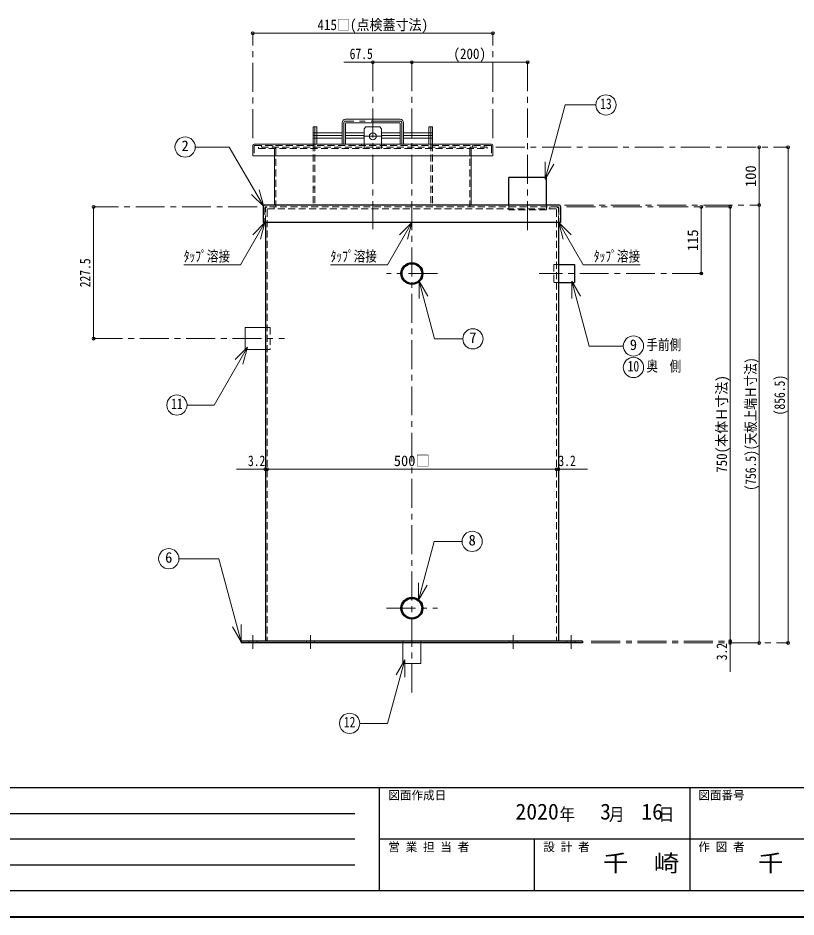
# Model space of a CAD drawing. Units: millimetres at full size, sheet at 1:10. Extents: x -2123 to 1927, y -1358 to 1452.
# Drawn here: x -778 to 566, y -1358 to 195 of the extents above; entities that cross this region are included whole.
import ezdxf
from ezdxf.enums import TextEntityAlignment as Align

# ---------------------------------------------------------------- set-up
doc = ezdxf.new("R2010")
doc.units = ezdxf.units.MM
doc.header["$LTSCALE"] = 10
doc.header["$PDMODE"] = 32
doc.header["$PDSIZE"] = 5
doc.linetypes.add('CHAIN1', pattern=[8, 5, -1, 1, -1])
doc.linetypes.add('DASHED1', pattern=[1.8, 1.2, -0.6])
doc.layers.add('0-0', color=7, linetype='Continuous', lineweight=18)
doc.styles.add('ＭＳ ゴシック', font='')
doc.styles.get('ＭＳ ゴシック').set_extended_font_data('MS Gothic')

msp = doc.modelspace()

# ---------------------------------------------------------------- linework, layer by layer
at = {"layer": '0-0', "color": 4, "lineweight": 9}
for p, q in [((-372.8, 168.71), (42.2, 168.71)), ((-97.8, 118.71), (-215.3, 118.71)), ((102.2, 118.71), (-97.8, 118.71)), ((-268.5, 7.21), (-268.5, -22.79)), ((-265.3, 7.21), (-268.5, 7.21)), ((-65.3, 7.21), (-62.1, 7.21)), ((-62.1, 7.21), (-62.1, -22.79)), ((-262.1, -3.29), (-218.3, -3.29)), ((-262.1, -12.29), (-218.3, -12.29)), ((-212.3, -3.29), (-180.3, -3.29)), ((-212.3, -12.29), (-180.3, -12.29)), ((-150.3, -3.29), (-118.3, -3.29)), ((-150.3, -12.29), (-118.3, -12.29)), ((-68.5, -3.29), (-112.3, -3.29)), ((-68.5, -12.29), (-112.3, -12.29)), ((502.2, -128.09), (502.2, -28.09)), ((552.2, -884.49), (552.2, -28.09)), ((-335.1, -128.09), (-335.1, -42.79)), ((4.5, -128.09), (4.5, -42.79)), ((-647.8, -131.29), (-647.8, -358.79)), ((402.2, -131.29), (402.2, -246.29)), ((452.2, -881.29), (452.2, -131.29)), ((502.2, -884.49), (502.2, -128.09)), ((-401, -584.49), (-347.8, -584.49)), ((-347.8, -584.49), (152.2, -584.49)), ((205.4, -584.49), (152.2, -584.49)), ((452.2, -934.49), (452.2, -881.29))]:
    msp.add_line(p, q, dxfattribs=at)
at = {"layer": '0-0', "color": 4, "linetype": 'CHAIN1', "lineweight": 9}
for p, q in [((-372.8, -12.39), (-372.8, 168.71)), ((42.2, -12.39), (42.2, 168.71)), ((-165.3, 118.71), (-165.3, -169.49)), ((-97.8, 118.71), (-97.8, -970.29)), ((102.2, -171.29), (102.2, 118.71)), ((-118.3, 17.21), (-212.3, 17.21)), ((-215.3, 14.21), (-215.3, -22.79)), ((-115.3, 14.21), (-115.3, -22.79)), ((-268.5, -7.79), (-218.3, -7.79)), ((-212.3, -7.79), (-180.3, -7.79)), ((-181.3, -9.09), (-149.3, -9.09)), ((-150.3, -7.79), (-118.3, -7.79)), ((-62.1, -7.79), (-112.3, -7.79)), ((47.2, -28.09), (552.2, -28.09)), ((-365, -131.29), (-647.8, -131.29)), ((166, -128.09), (502.2, -128.09)), ((169.4, -131.29), (452.2, -131.29)), ((-53.8, -246.29), (-141.8, -246.29)), ((402.2, -246.29), (122.2, -246.29)), ((-647.8, -358.79), (-317.8, -358.79)), ((-141.8, -824.49), (-53.8, -824.49)), ((-372.8, -871.29), (-372.8, -894.49)), ((-272.8, -871.29), (-272.8, -894.49)), ((77.2, -871.29), (77.2, -894.49)), ((177.2, -871.29), (177.2, -894.49)), ((212.2, -881.29), (452.2, -881.29)), ((212.2, -884.49), (552.2, -884.49))]:
    msp.add_line(p, q, dxfattribs=at)
at = {"layer": '0-0'}
for p, q in [((132.62, -83.43), (167, 44.88)), ((220.03, 44.88), (167, 44.88)), ((-118.3, 20.21), (-212.3, 20.21)), ((-265.3, 7.21), (-265.3, -22.79)), ((-265.3, 7.21), (-262.1, 7.21)), ((-262.1, -22.79), (-262.1, 7.21)), ((-218.3, 14.21), (-218.3, -22.79)), ((-212.3, 12.71), (-212.3, -22.79)), ((-119.8, 14.21), (-210.8, 14.21)), ((-180.3, 3.91), (-177.3, 6.91)), ((-180.3, 3.91), (-180.3, -22.79)), ((-153.3, 6.91), (-177.3, 6.91)), ((-153.3, 6.91), (-150.3, 3.91)), ((-150.3, 3.91), (-150.3, -22.79)), ((-118.3, 12.71), (-118.3, -22.79)), ((-112.3, 14.21), (-112.3, -22.79)), ((-68.5, -22.79), (-68.5, 7.21)), ((-65.3, 7.21), (-68.5, 7.21)), ((-65.3, 7.21), (-65.3, -22.79)), ((-413.36, -27.72), (-472.12, -27.72)), ((-353.88, -130.74), (-413.36, -27.72)), ((-372.8, -25.09), (-372.8, -42.79)), ((-370.5, -22.79), (39.9, -22.79)), ((42.2, -25.09), (42.2, -42.79)), ((42.2, -42.79), (-372.8, -42.79)), ((132.62, -83.43), (132.62, -53.43)), ((132.62, -83.43), (147.62, -57.45)), ((-353.88, -130.74), (-361.65, -101.76)), ((-353.88, -130.74), (-375.1, -109.52)), ((-351.6, -158.09), (-372.81, -179.3)), ((-351.6, -158.09), (-359.37, -187.06)), ((-97.8, -158.09), (-119.01, -179.3)), ((-97.8, -158.09), (-105.57, -187.06)), ((156, -158.09), (163.76, -187.06)), ((156, -158.09), (177.21, -179.3)), ((-85.13, -259.58), (-85.13, -289.58)), ((-85.13, -259.58), (-70.13, -285.56)), ((178.58, -259.55), (193.58, -285.53)), ((178.58, -259.55), (178.58, -289.55)), ((178.58, -259.55), (208.58, -371.52)), ((-385.8, -339.79), (-385.8, -377.79)), ((-351, -339.79), (-385.8, -339.79)), ((267.48, -371.52), (208.58, -371.52)), ((-382.03, -373.73), (-403.24, -394.94)), ((-382.03, -373.73), (-389.79, -402.71)), ((-351, -377.79), (-385.8, -377.79)), ((-86.39, -810.44), (-59.24, -709.08)), ((-11.08, -709.08), (-59.24, -709.08)), ((-86.39, -810.44), (-86.39, -780.44)), ((-86.39, -810.44), (-71.39, -784.46)), ((-392.61, -882.6), (-392.61, -852.6)), ((-392.61, -882.6), (-407.61, -856.62)), ((-113.3, -884.49), (-113.3, -920.29)), ((-82.3, -884.49), (-82.3, -920.29)), ((-110.24, -913.66), (-125.24, -939.64)), ((-110.24, -913.66), (-110.24, -943.66)), ((-82.3, -920.29), (-113.3, -920.29))]:
    msp.add_line(p, q, dxfattribs=at)
at = {"layer": '0-0', "color": 4, "linetype": 'DASHED1', "lineweight": 9}
for p, q in [((-268.5, -3.29), (-262.1, -3.29)), ((-268.5, -12.29), (-262.1, -12.29)), ((-62.1, -3.29), (-68.5, -3.29)), ((-62.1, -12.29), (-68.5, -12.29)), ((-370.5, -26.24), (-370.5, -42.79)), ((-369.35, -25.09), (38.75, -25.09)), ((-362.8, -28.09), (-362.8, -30.39)), ((32.2, -28.09), (-362.8, -28.09)), ((-362.8, -30.39), (32.2, -30.39)), ((-357.8, -25.09), (-357.8, -28.09)), ((-337.8, -25.09), (-337.8, -28.09)), ((-332.8, -30.39), (-332.8, -131.29)), ((-268.5, -22.79), (-268.5, -128.09)), ((-265.3, -22.79), (-265.3, -128.09)), ((-185.05, -22.79), (-185.05, -25.09)), ((-180.3, -30.39), (-180.3, -22.79)), ((-150.3, -30.39), (-150.3, -22.79)), ((-145.55, -22.79), (-145.55, -25.09)), ((-65.3, -22.79), (-65.3, -128.09)), ((-62.1, -22.79), (-62.1, -128.09)), ((2.2, -30.39), (2.2, -131.29)), ((7.2, -25.09), (7.2, -28.09)), ((27.2, -25.09), (27.2, -28.09)), ((32.2, -28.09), (32.2, -30.39)), ((39.9, -26.24), (39.9, -42.79)), ((-335.1, -31.54), (-335.1, -42.79)), ((4.5, -31.54), (4.5, -42.79)), ((-265.3, -98.09), (-268.5, -98.09)), ((-65.3, -98.09), (-62.1, -98.09)), ((-351, -339.79), (-342.8, -339.79)), ((-342.8, -339.79), (-342.8, -377.79)), ((-351, -377.79), (-342.8, -377.79)), ((-379.8, -881.29), (-379.8, -884.49)), ((-365.8, -881.29), (-365.8, -884.49)), ((-113.3, -881.29), (-113.3, -884.49)), ((-82.3, -881.29), (-82.3, -884.49)), ((170.2, -881.29), (170.2, -884.49)), ((184.2, -881.29), (184.2, -884.49))]:
    msp.add_line(p, q, dxfattribs=at)
at = {"layer": '0-0', "color": 5, "lineweight": 25}
for p, q in [((134.7, -80.29), (69.7, -80.29)), ((69.7, -128.09), (69.7, -80.29)), ((134.7, -128.09), (134.7, -80.29)), ((-354.8, -131.29), (-354.8, -158.09)), ((156, -128.09), (-351.6, -128.09)), ((159.2, -131.29), (159.2, -158.09)), ((159.2, -158.09), (-354.8, -158.09)), ((-351, -158.09), (-351, -881.29)), ((155.4, -158.09), (155.4, -881.29)), ((155.4, -230.79), (183.2, -230.79)), ((183.2, -230.79), (183.2, -261.79)), ((155.4, -261.79), (183.2, -261.79)), ((-392.8, -881.29), (-392.8, -884.49)), ((197.2, -881.29), (-392.8, -881.29)), ((197.2, -884.49), (-392.8, -884.49)), ((197.2, -881.29), (197.2, -884.49))]:
    msp.add_line(p, q, dxfattribs=at)
at = {"layer": '0-0', "linetype": 'DASHED1'}
for p, q in [((-351.6, -132.89), (-351.6, -158.09)), ((-351, -158.09), (-351, -134.49)), ((154.4, -131.29), (-350, -131.29)), ((-347.8, -136.09), (-347.8, -881.29)), ((150.6, -134.49), (-346.2, -134.49)), ((-336, -134.49), (-336, -131.29)), ((69.7, -136.29), (69.7, -128.09)), ((134.7, -136.29), (69.7, -136.29)), ((134.7, -136.29), (134.7, -128.09)), ((140.4, -134.49), (140.4, -131.29)), ((152.2, -136.09), (152.2, -881.29)), ((155.4, -158.09), (155.4, -134.49)), ((156, -132.89), (156, -158.09)), ((155.4, -261.79), (147.2, -261.79)), ((-279.8, -881.29), (-279.8, -884.49)), ((-265.8, -881.29), (-265.8, -884.49)), ((70.2, -881.29), (70.2, -884.49)), ((84.2, -881.29), (84.2, -884.49))]:
    msp.add_line(p, q, dxfattribs=at)
at = {"layer": '0-0', "color": 6, "lineweight": 25}
for p, q in [((-2077.8, -1134.52), (1882.2, -1134.52)), ((-153.52, -1313.09), (-153.52, -1134.52)), ((382.2, -1134.52), (382.2, -1313.09)), ((-1124.94, -1179.16), (-196.37, -1179.16)), ((-196.37, -1223.8), (-1124.94, -1223.8)), ((1882.2, -1223.8), (-153.52, -1223.8)), ((114.34, -1313.09), (114.34, -1223.8)), ((-196.37, -1268.44), (-1124.94, -1268.44)), ((1882.2, -1313.09), (-2077.8, -1313.09))]:
    msp.add_line(p, q, dxfattribs=at)
at = {"layer": '0-0', "color": 1, "lineweight": 40}
msp.add_line((1927.2, -1358.09), (-2122.8, -1358.09), dxfattribs=at)
at = {"layer": '0-0'}
for points in [[(-351.6, -158.09), (-393.71, -231.02), (-492.09, -231.02)], [(-97.8, -158.09), (-139.91, -231.02), (-238.29, -231.02)], [(156, -158.09), (198.11, -231.02), (296.48, -231.02)], [(-85.13, -259.58), (-58.45, -359.16), (-9.81, -359.16)], [(-382.03, -373.73), (-439.64, -473.51), (-486.27, -473.51)], [(-392.61, -882.6), (-431.1, -738.96), (-500.37, -738.96)], [(-110.24, -913.66), (-139.67, -1023.47), (-187.85, -1023.47)]]:
    msp.add_lwpolyline(points, dxfattribs=at)
at = {"layer": '0-0', "linetype": 'DASHED1'}
msp.add_lwpolyline([(155.4, -230.79), (147.2, -230.79), (147.2, -261.79)], dxfattribs=at)
at = {"layer": '0-0'}
for centre, radius in [((237.53, 44.88), 17.5), ((-489.62, -27.72), 17.5), ((-165.3, -9.09), 6), ((7.69, -359.16), 17.5), ((284.98, -371.52), 17.5), ((284.98, -408.52), 17.5), ((-503.77, -473.51), 17.5), ((6.42, -709.08), 17.5), ((-517.87, -738.96), 17.5), ((-205.35, -1023.47), 17.5)]:
    msp.add_circle(centre, radius, dxfattribs=at)
at = {"layer": '0-0', "color": 5, "lineweight": 25}
for centre, radius in [((-97.8, -246.29), 19), ((-97.8, -246.29), 17), ((-97.8, -824.49), 19), ((-97.8, -824.49), 17)]:
    msp.add_circle(centre, radius, dxfattribs=at)
at = {"layer": '0-0'}
for centre, radius, start, end in [((-212.3, 14.21), 6, 90, 180), ((-118.3, 14.21), 6, 0, 90), ((-210.8, 12.71), 1.5, 90, 180), ((-119.8, 12.71), 1.5, 0, 90), ((-370.5, -25.09), 2.3, 90, 180), ((39.9, -25.09), 2.3, 0, 90)]:
    msp.add_arc(centre, radius, start, end, dxfattribs=at)
at = {"layer": '0-0', "color": 4, "linetype": 'CHAIN1', "lineweight": 9}
for centre, start, end in [((-212.3, 14.21), 90, 180), ((-118.3, 14.21), 0, 90)]:
    msp.add_arc(centre, 3, start, end, dxfattribs=at)
at = {"layer": '0-0', "color": 4, "linetype": 'DASHED1', "lineweight": 9}
for centre, radius, start, end in [((-369.35, -26.24), 1.15, 90, 180), ((-336.25, -31.54), 1.15, 0, 90), ((-335.1, -30.39), 2.3, 0, 90), ((4.5, -30.39), 2.3, 90, 180), ((5.65, -31.54), 1.15, 90, 180), ((38.75, -26.24), 1.15, 0, 90)]:
    msp.add_arc(centre, radius, start, end, dxfattribs=at)
at = {"layer": '0-0', "color": 5, "lineweight": 25}
for centre, start, end in [((-351.6, -131.29), 90, 180), ((156, -131.29), 0, 90)]:
    msp.add_arc(centre, 3.2, start, end, dxfattribs=at)
at = {"layer": '0-0', "linetype": 'DASHED1'}
for centre, radius, start, end in [((-350, -132.89), 1.6, 90, 180), ((-347.8, -134.49), 3.2, 90, 180), ((-346.2, -136.09), 1.6, 90, 180), ((150.6, -136.09), 1.6, 0, 90), ((152.2, -134.49), 3.2, 0, 90), ((154.4, -132.89), 1.6, 0, 90)]:
    msp.add_arc(centre, radius, start, end, dxfattribs=at)
at = {"layer": '0-0', "color": 1}
for p in [(-372.8, 168.71), (42.2, 168.71), (-165.3, 118.71), (-97.8, 118.71), (102.2, 118.71), (502.2, -28.09), (552.2, -28.09), (-647.8, -131.29), (402.2, -131.29), (452.2, -131.29), (502.2, -128.09), (402.2, -246.29), (-647.8, -358.79), (-351, -584.49), (-347.8, -584.49), (152.2, -584.49), (155.4, -584.49), (452.2, -881.29), (452.2, -884.49), (502.2, -884.49), (552.2, -884.49)]:
    msp.add_point(p, dxfattribs=at)

# ---------------------------------------------------------------- texts
at = {"layer": '0-0', "style": 'ＭＳ ゴシック'}
for s, height, width, p in [('415□(点検蓋寸法)', 18.33, 0.9, (-260.93, 168.71)), ('67.5', 18.33, 0.8, (-205.3, 118.71)), ('(200)', 18.33, 0.9, (-25.93, 118.71)), ('13', 18.33, 0.8, (227.53, 32.38)), ('ﾀｯﾌﾟ溶接', 18.33, 0.8, (-492.09, -231.02)), ('ﾀｯﾌﾟ溶接', 18.33, 0.8, (-238.29, -231.02)), ('ﾀｯﾌﾟ溶接', 18.33, 0.8, (216.48, -231.02)), ('手前側', 18.33, 0.8, (307.48, -384.02)), ('10', 18.33, 0.8, (274.98, -421.02)), ('奥\u3000側', 18.33, 0.8, (307.48, -421.02)), ('11', 18.33, 0.8, (-513.77, -486.01)), ('3.2', 18.33, 0.8, (-381, -584.49)), ('3.2', 18.33, 0.8, (155.4, -584.49)), ('12', 18.33, 0.8, (-215.35, -1035.97)), ('千\u3000崎', 29.33, 1.1, (232.2, -1288.44)), ('千\u3000崎', 29.33, 1.1, (500.06, -1288.44))]:
    msp.add_text(s, height=height, dxfattribs=dict(at, width=width)).set_placement(p, align=Align.BOTTOM_LEFT)
for s, height, p in [('2', 18.33, (-495.87, -40.22)), ('7', 18.33, (1.44, -371.66)), ('9', 18.33, (278.73, -384.02)), ('500□', 18.33, (-129.05, -584.49)), ('8', 18.33, (0.17, -721.58)), ('6', 18.33, (-524.12, -751.46)), ('図面作成日', 14.66, (-138.52, -1159.52)), ('図面番号', 14.66, (397.2, -1159.52)), ('2020', 27.49, (81.2, -1197.91)), ('3', 27.49, (227.45, -1197.91)), ('16', 27.49, (298.7, -1197.91)), ('営 業 担 当 者', 14.66, (-138.52, -1248.8)), ('設 計 者', 14.66, (129.34, -1248.8)), ('作 図 者', 14.66, (397.2, -1248.8))]:
    msp.add_text(s, height=height, dxfattribs=at).set_placement(p, align=Align.BOTTOM_LEFT)
for s, p in [('100', (502.2, -96.84)), ('115', (402.2, -207.54))]:
    msp.add_text(s, height=18.33, rotation=90, dxfattribs=at).set_placement(p, align=Align.BOTTOM_LEFT)
for s, width, p in [('227.5', 0.8, (-647.8, -270.04)), ('(756.5)(天板上端Ｈ寸法)', 0.8, (502.2, -621.29)), ('750(本体Ｈ寸法)', 0.9, (452.2, -590.66)), ('(856.5)', 0.8, (552.2, -491.29)), ('3.2', 0.8, (452.2, -914.49))]:
    msp.add_text(s, height=18.33, rotation=90, dxfattribs=dict(at, width=width)).set_placement(p, align=Align.BOTTOM_LEFT)
at = {"layer": '0-0', "insert": (157.2, -1194.16), "char_height": 21.99, "attachment_point": 7, "style": 'ＭＳ ゴシック'}
msp.add_mtext('\\T1.27;\\W0.9;年\\~\\~\\~月\\~\\~\\~日', dxfattribs=at)

doc.saveas('drawing.dxf')
